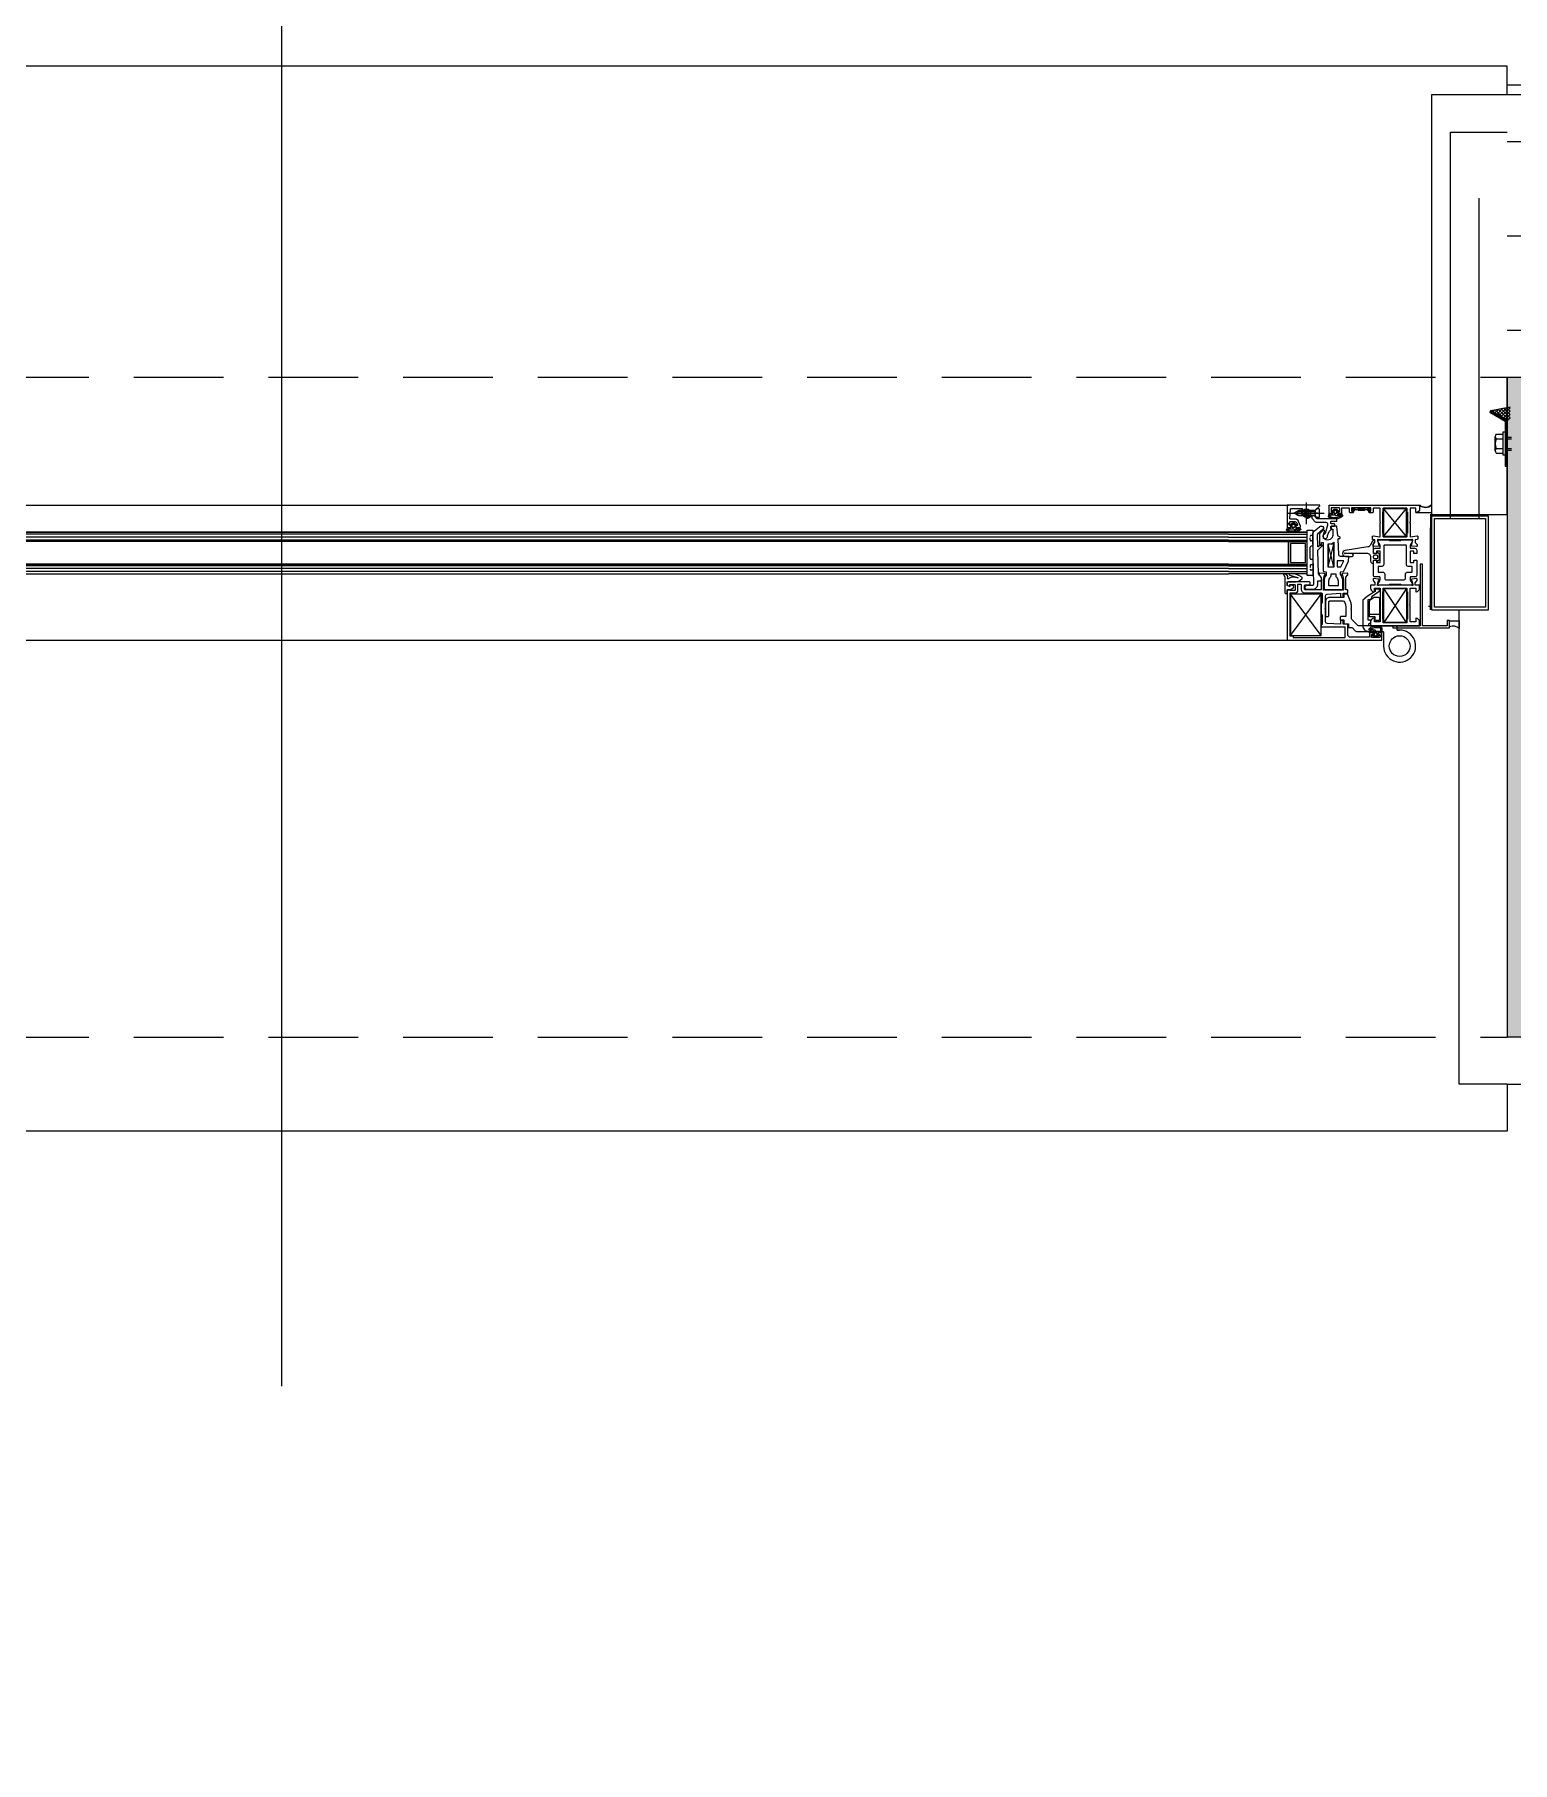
# Model space of a CAD drawing. Header units: inches. Extents: x 21 to 32698, y 13 to 3712.
# Drawn here: x 17933.6 to 18012, y 2508.6 to 2600.3 of the extents above; entities that cross this region are included whole.
import ezdxf

# ---------------------------------------------------------------- set-up
doc = ezdxf.new("R2010")
doc.units = ezdxf.units.IN
doc.header["$MEASUREMENT"] = 0
doc.set_wipeout_variables(frame=1)
for name, pattern in [('ACANSTGB', [0.354331, 0.15748, -0.03937, 0.03937, -0.03937, 0.03937, -0.03937]), ('AM_ISO08W050', [18, 12, -1.5, 3, -1.5]), ('AM_ISO08W050x2', [9, 6, -0.75, 1.5, -0.75]), ('DOT', [6.35, 0, -6.35]), ('HIDDEN', [9.525, 6.35, -3.175]), ('IMPORT-HIDDEN2', [47.625, 31.75, -15.875])]:
    doc.linetypes.add(name, pattern=pattern)
for name, color, linetype, lineweight in [('Z_MİM_-KM-BEAM-RAY', 8, 'DOT', 25), ('Z_MİM_-KM-GLAZ', 8, 'Continuous', 25), ('Z_MİM_-KM-GLAZ-1', 8, 'Continuous', 25), ('Z_MİM_-KM-GLAZ-CURT', 8, 'Continuous', 25), ('Z_MİM_-KM-GLAZ-IDEN', 8, 'Continuous', 25), ('Z_MİM_-KM-IZO-THERMAL', 8, 'Continuous', 25), ('Z_MİM_-KM-IZO-THERMAL-ROCKWOOL', 8, 'BATTING', 25), ('Z_MİM_-KM-PAINT', 8, 'Continuous', 25), ('Z_MİM_-KM-PATTERN-STRC', 8, 'Continuous', 25), ('Z_MİM_-KM-RAY-1', 8, 'IMPORT-HIDDEN2', 25), ('Z_MİM_-KM-STRC-CONCRETE', 8, 'Continuous', 25), ('Z_MİM_-KM-WALL', 8, 'Continuous', 25), ('Z_MİM_-KM-WALL-IZO-TERMAL', 8, 'Continuous', 25), ('Z_MİM_-KM-WALL-PLASTER', 8, 'Continuous', 25), ('Z_MİM_1', 8, 'Continuous', 25), ('Z_MİM_Aksesuar', 8, 'Continuous', 25), ('Z_MİM_aksesuar_k', 8, 'Continuous', 25), ('Z_MİM_AM_4N', 8, 'Continuous', 25), ('Z_MİM_AM_7N', 8, 'AM_ISO08W050', 25), ('Z_MİM_AUDIT_D_040619093244-1', 8, 'Continuous', 25), ('Z_MİM_CELIK', 8, 'Continuous', 25), ('Z_MİM_fitiller_k', 8, 'Continuous', 25), ('Z_MİM_hatch_k', 8, 'Continuous', 25), ('Z_MİM_mennteşe_k', 8, 'Continuous', 25), ('Z_MİM_MYM_MEMBRAN_', 8, 'HIDDEN', 25), ('Z_MİM_PROFIL', 8, 'Continuous', 25), ('Z_MİM_yazı_numara_k', 8, 'Continuous', 25)]:
    doc.layers.add(name, color=color, linetype=linetype, lineweight=lineweight)
doc.layers.add('Z_MİM_-KM-WALL-TERMAL-PATTERN', color=8, linetype='BATTING', lineweight=25, plot=False)
doc.linetypes.add('BATTING', pattern='A,0.00254,-2.54,[134,ltypeshp.shx,S=2.54,R=0,X=-2.54,Y=0],-5.08,[134,ltypeshp.shx,S=2.54,R=180,X=2.54,Y=0],-2.54', length=10.16254)

# ---------------------------------------------------------------- blocks, each defined once
blk = doc.blocks.new('-KM_Kiriş İzi-2K')
at = {"layer": 'Z_MİM_-KM-BEAM-RAY'}
for p, q in [((1980, 1600.001), (2679.999, 1600.001)), ((1980, 1575.001), (2679.999, 1575.001))]:
    blk.add_line(p, q, dxfattribs=at)
blk = doc.blocks.new('-KM_Kolon-2K')
at = {"layer": 'Z_MİM_-KM-PATTERN-STRC'}
blk.add_hatch(color=256, dxfattribs=at).paths.add_polyline_path([(2679.999, 1600.001), (2774.999, 1600.001), (2774.999, 1565.001), (2679.999, 1565.001)], flags=0)
at = {"layer": 'Z_MİM_-KM-STRC-CONCRETE'}
blk.add_lwpolyline([(2679.999, 1600.001), (2774.999, 1600.001), (2774.999, 1565.001), (2679.999, 1565.001)], close=True, dxfattribs=at)
blk = doc.blocks.new('*U278')
blk.add_wipeout([(-15, 16.5), (115, 16.5), (115, -40), (-15, -40)])
at = {"layer": 'Z_MİM_Aksesuar'}
h = blk.add_hatch(dxfattribs=at)
h.set_pattern_fill('ANSI37', color=256, angle=360, style=0)
h.set_pattern_definition([(315, (-221.59067, -29.11996), (-0.088388348, -0.088388348), []), (225, (-221.59067, -29.11996), (-0.088388348, 0.088388348), [])])
h.paths.add_polyline_path([(114.134, -1.77), (115, -2.27), (115.152, -2.27), (115.152, -1.578)])
at = {"layer": 'Z_MİM_PROFIL'}
h = blk.add_hatch(dxfattribs=at)
h.set_pattern_fill('ANSI37', color=256, scale=0.2, angle=180, style=0)
h.set_pattern_definition([(135, (-2571.23092, -9711.436882), (0.01767766953, 0.01767766953), []), (45, (-2571.23092, -9711.436882), (0.01767766953, -0.01767766953), [])])
h.paths.add_polyline_path([(115, -2.27), (114.134, -1.77), (114.084, -1.856), (114.9, -2.328), (114.9, -4.719), (115, -4.719)])
at = {"layer": 'Z_MİM_yazı_numara_k'}
h = blk.add_hatch(dxfattribs=at)
h.set_pattern_fill('LINE', color=256, scale=0.0375, angle=225, style=0)
h.set_pattern_definition([(225, (32.228905, -3.975557), (0.00331456304, -0.00331456304), [])])
edge = h.paths.add_edge_path()
edge.add_arc((107.68, -7.034), 0.0271, 0, 360)
h = blk.add_hatch(dxfattribs=at)
h.set_pattern_fill('LINE', color=256, scale=0.0375, angle=225, style=0)
h.set_pattern_definition([(225, (27.935894, -4.7030263), (0.00331456304, -0.00331456304), [])])
edge = h.paths.add_edge_path()
edge.add_arc((103.387, -7.761), 0.0271, 0, 360)
h = blk.add_hatch(dxfattribs=at)
h.set_pattern_fill('LINE', color=256, scale=0.0375, angle=225, style=0)
h.set_pattern_definition([(225, (30.215724, -6.508092), (0.00331456304, -0.00331456304), [])])
edge = h.paths.add_edge_path()
edge.add_arc((105.667, -9.566), 0.0271, 0, 360)
for p, q in [((103.951, -7.069), (103.691, -7.214)), ((103.951, -7.359), (103.691, -7.214)), ((104.821, -7.069), (103.951, -7.069)), ((104.203, -7.189), (104.203, -7.24)), ((104.203, -7.189), (104.338, -7.189)), ((104.203, -7.24), (104.338, -7.24)), ((104.338, -7.054), (104.389, -7.054)), ((104.338, -7.189), (104.338, -7.054)), ((104.338, -7.374), (104.338, -7.24)), ((104.389, -7.189), (104.389, -7.054)), ((104.389, -7.189), (104.523, -7.189)), ((104.389, -7.24), (104.523, -7.24)), ((104.389, -7.374), (104.389, -7.24)), ((104.523, -7.189), (104.523, -7.24)), ((104.821, -7.069), (104.901, -6.989)), ((104.821, -7.069), (104.821, -7.359)), ((105.021, -6.989), (104.901, -6.989)), ((104.937, -7.214), (105.021, -7.189)), ((104.937, -7.214), (105.021, -7.24)), ((105.021, -6.989), (105.021, -7.439)), ((104.821, -7.359), (103.951, -7.359)), ((104.338, -7.374), (104.389, -7.374)), ((104.821, -7.359), (104.901, -7.439)), ((105.021, -7.439), (104.901, -7.439)), ((104.551, -9.614), (104.551, -9.014)), ((104.701, -8.964), (104.601, -8.964)), ((104.701, -9.664), (104.601, -9.664))]:
    blk.add_line(p, q)
at = {"linetype": 'ACANSTGB', "ltscale": 0.01}
for p, q in [((104.551, -8.629), (104.551, -8.449)), ((104.701, -8.399), (104.601, -8.399)), ((104.701, -8.679), (104.601, -8.679)), ((104.551, -9.999), (104.551, -10.179)), ((104.701, -9.949), (104.601, -9.949)), ((104.701, -10.229), (104.601, -10.229))]:
    blk.add_line(p, q, dxfattribs=at)
for points in [[(107.408, -6.979), (107.458, -6.939), (107.558, -6.939), (107.608, -6.979), (107.758, -6.979), (107.758, -7.079), (107.608, -7.079), (107.558, -7.039), (107.458, -7.039), (107.408, -7.079), (107.108, -7.079), (107.058, -7.039), (106.958, -7.039), (106.908, -7.079), (106.758, -7.079), (106.758, -6.979), (106.908, -6.979), (106.958, -6.939), (107.058, -6.939), (107.108, -6.979)], [(108.428, -7.154), (108.398, -7.154), (108.398, -8.274), (108.428, -8.274), (108.428, -8.474), (109.058, -8.474), (109.688, -8.474), (109.688, -8.274), (109.718, -8.274), (109.718, -7.154), (109.688, -7.154), (109.688, -6.954), (109.058, -6.954), (108.428, -6.954)]]:
    blk.add_lwpolyline(points, close=True)
for points in [[(110.164, -7.179), (110.997, -7.179)], [(104.701, -9.664), (104.701, -10.514), (104.401, -10.514), (104.401, -8.114), (104.701, -8.114), (104.701, -8.964)], [(111.946, -12.929), (112.455, -12.929)], [(111.946, -13.235), (111.946, -12.929)]]:
    blk.add_lwpolyline(points)
for points in [[(110.352, -6.79, -0.198912), (110.358, -6.804), (110.358, -6.986, -0.342804), (110.207, -7.179), (110.997, -7.179), (110.997, -6.777, -0.384351)], [(108.188, -11.034, -0.414214), (108.148, -10.994), (108.148, -10.966, -0.131652), (108.152, -10.951), (108.207, -10.854), (108.242, -10.795, 0.131652), (108.258, -10.735), (108.258, -10.614, 0.414214), (108.238, -10.594), (108.008, -10.594, -0.414214), (107.908, -10.494), (107.908, -9.75, -0.236068), (107.928, -9.714), (108.048, -9.714, -0.414214), (108.068, -9.734), (108.068, -9.834), (108.258, -9.834), (108.258, -9.534), (108.258, -9.234), (108.068, -9.234), (108.068, -9.334, -0.414214), (108.048, -9.354), (107.928, -9.354, -0.414214), (107.908, -9.334), (107.908, -9.174, -0.414214), (108.008, -9.074), (108.238, -9.074, 0.414214), (108.258, -9.054), (108.258, -8.934, 0.131652), (108.242, -8.874), (108.207, -8.814), (108.152, -8.718, -0.131652), (108.148, -8.703), (108.148, -8.674, -0.414214), (108.188, -8.634), (108.728, -8.634), (108.758, -8.664), (109.358, -8.664), (109.388, -8.634), (109.928, -8.634, -0.414214), (109.968, -8.674), (109.968, -8.703, -0.131652), (109.964, -8.718), (109.908, -8.814), (109.874, -8.874, 0.131652), (109.858, -8.934), (109.858, -9.054, 0.414214), (109.878, -9.074), (110.108, -9.074, -0.414214), (110.208, -9.174), (110.208, -9.334, -0.414214), (110.188, -9.354), (110.068, -9.354, -0.414214), (110.048, -9.334), (110.048, -9.234), (109.858, -9.234), (109.858, -9.534), (109.858, -9.834), (110.048, -9.834), (110.048, -9.734, -0.414214), (110.068, -9.714), (110.188, -9.714, -0.236068), (110.208, -9.75), (110.208, -10.494, -0.414214), (110.108, -10.594), (109.878, -10.594, 0.414214), (109.858, -10.614), (109.858, -10.735, 0.131652), (109.874, -10.795), (109.908, -10.854), (109.964, -10.951, -0.131652), (109.968, -10.966), (109.968, -10.994, -0.414214), (109.928, -11.034), (109.388, -11.034), (109.358, -11.004), (108.758, -11.004), (108.728, -11.034)], [(108.408, -10.344, -0.414214), (108.508, -10.444), (108.508, -10.654, 0.414214), (108.608, -10.754), (109.508, -10.754, 0.414214), (109.608, -10.654), (109.608, -10.444, -0.414214), (109.708, -10.344), (109.938, -10.344, 0.414214), (109.958, -10.324), (109.958, -10.054, 0.414214), (109.938, -10.034), (109.758, -10.034, -0.414214), (109.658, -9.934), (109.658, -8.934, 0.414214), (109.638, -8.914), (108.478, -8.914, 0.414214), (108.458, -8.934), (108.458, -9.934, -0.414214), (108.358, -10.034), (108.178, -10.034, 0.414214), (108.158, -10.054), (108.158, -10.324, 0.414214), (108.178, -10.344)]]:
    blk.add_lwpolyline(points, format="xyb", close=True)
blk.add_lwpolyline([(111.946, -12.929), (112.455, -12.929), (112.455, -13.331, 0.291534), (111.946, -13.235, 0.291534)], format="xyb")
blk.add_circle((104.363, -7.214), 0.225)
for centre, radius, start, end in [((110.667, -6.426), 0.482, 229.08382, 313.63903), ((104.601, -9.014), 0.05, 90, 180), ((104.601, -9.614), 0.05, 180, 270), ((112.125, -13.683), 0.482, 46.36097, 111.83185)]:
    blk.add_arc(centre, radius, start, end)
for centre, start, end in [((104.601, -8.449), 90, 180), ((104.601, -8.629), 180, 270), ((104.601, -9.999), 90, 180), ((104.601, -10.179), 180, 270)]:
    blk.add_arc(centre, 0.05, start, end, dxfattribs=at)
at = {"layer": 'Z_MİM_-KM-GLAZ-1'}
for p, q in [((-3.356, -6.784), (103.428, -6.784)), ((-3.428, -13.954), (103.428, -13.954))]:
    blk.add_line(p, q, dxfattribs=at)
at = {"layer": 'Z_MİM_-KM-GLAZ-CURT'}
for points in [[(115, 15), (115, 16.5), (-15, 16.5), (-15, 15)], [(115, -37.5), (115, -40), (-15, -40), (-15, -37.5)]]:
    blk.add_lwpolyline(points, dxfattribs=at)
at = {"layer": 'Z_MİM_-KM-GLAZ-IDEN', "ltscale": 1.5}
blk.add_line((50, -53.522), (50, 53.522), dxfattribs=at)
at = {"layer": 'Z_MİM_-KM-RAY-1', "ltscale": 0.15}
for points in [[(-15, 0), (115, 0)], [(-15, -35), (115, -35)]]:
    blk.add_lwpolyline(points, dxfattribs=at)
at = {"layer": 'Z_MİM_-KM-WALL'}
blk.add_lwpolyline([(115, 0), (115, -35)], dxfattribs=at)
at = {"layer": 'Z_MİM_-KM-WALL-IZO-TERMAL', "ltscale": 1.5}
blk.add_lwpolyline([(112, -7.5), (112, 13), (115, 13)], dxfattribs=at)
at = {"layer": 'Z_MİM_-KM-WALL-PLASTER', "ltscale": 1.5}
for points in [[(111, -7.5), (111, 15), (115, 15)], [(115, -37.5), (112.458, -37.5), (112.458, -12.35)]]:
    blk.add_lwpolyline(points, dxfattribs=at)
at = {"layer": 'Z_MİM_-KM-WALL-TERMAL-PATTERN', "ltscale": 0.13}
blk.add_line((113.5, 9.5), (113.5, -7.5), dxfattribs=at)
at = {"layer": 'Z_MİM_1'}
for p, q in [((110.952, -12.169), (110.823, -12.169)), ((110.352, -12.873), (110.385, -12.851))]:
    blk.add_line(p, q, dxfattribs=at)
at = {"layer": 'Z_MİM_Aksesuar'}
blk.add_line((114.134, -1.77), (115.152, -1.578), dxfattribs=at)
at = {"layer": 'Z_MİM_aksesuar_k'}
for p, q in [((108.448, -8.454), (109.668, -6.974)), ((109.668, -8.454), (108.448, -6.974)), ((109.668, -8.454), (108.448, -6.974)), ((108.448, -8.454), (109.668, -6.974)), ((100.228, -8.224), (-4.401, -8.224)), ((-4.401, -8.224), (100.228, -8.224)), ((100.228, -8.224), (104.401, -8.224)), ((104.401, -8.224), (100.228, -8.224)), ((104.401, -10.424), (104.401, -8.224)), ((100.228, -8.333), (-4.401, -8.333)), ((100.228, -8.491), (-4.401, -8.491)), ((100.228, -8.65), (-4.401, -8.65)), ((100.228, -8.709), (-4.401, -8.709)), ((100.228, -8.724), (-4.401, -8.724)), ((100.228, -8.333), (104.401, -8.333)), ((100.228, -8.491), (104.401, -8.491)), ((100.228, -8.65), (104.401, -8.65)), ((100.228, -8.709), (104.401, -8.709)), ((100.228, -8.724), (104.401, -8.724)), ((103.405, -9.924), (103.405, -8.724)), ((105.808, -10.054), (105.508, -8.854)), ((105.508, -10.054), (105.808, -8.854)), ((100.228, -9.924), (-4.401, -9.924)), ((100.228, -9.94), (-4.401, -9.94)), ((100.228, -9.999), (-4.401, -9.999)), ((100.228, -9.924), (104.401, -9.924)), ((100.228, -9.94), (104.401, -9.94)), ((100.228, -9.999), (104.401, -9.999)), ((100.228, -10.157), (-4.401, -10.157)), ((100.228, -10.316), (-4.401, -10.316)), ((-4.401, -10.424), (100.228, -10.424)), ((100.228, -10.157), (104.401, -10.157)), ((100.228, -10.316), (104.401, -10.316)), ((104.401, -10.424), (100.228, -10.424)), ((105.132, -13.701), (103.502, -11.501)), ((103.502, -13.701), (105.132, -11.501)), ((109.658, -11.214), (108.458, -13.014)), ((109.658, -13.014), (108.458, -11.214))]:
    blk.add_line(p, q, dxfattribs=at)
for points in [[(109.668, -8.454), (108.448, -8.454), (108.448, -6.974), (109.668, -6.974)], [(108.448, -8.454), (109.668, -8.454), (109.668, -6.974), (108.448, -6.974)], [(103.405, -9.924), (104.401, -9.924), (104.401, -8.724), (103.405, -8.724)], [(103.505, -9.824), (104.301, -9.824), (104.301, -8.824), (103.505, -8.824)], [(105.808, -8.854), (105.508, -8.854), (105.508, -10.054), (105.808, -10.054)], [(103.502, -13.701), (105.132, -13.701), (105.132, -11.501), (103.502, -11.501)], [(109.658, -11.214), (109.658, -13.014), (108.458, -13.014), (108.458, -11.214)]]:
    blk.add_lwpolyline(points, close=True, dxfattribs=at)
at = {"layer": 'Z_MİM_AM_4N'}
for p, q in [((103.886, -7.105), (104.821, -7.105)), ((103.886, -7.105), (103.886, -7.323)), ((103.886, -7.323), (104.821, -7.323))]:
    blk.add_line(p, q, dxfattribs=at)
at = {"layer": 'Z_MİM_AM_7N', "linetype": 'AM_ISO08W050x2'}
for p, q in [((103.391, -7.214), (105.291, -7.214)), ((104.938, -7.214), (103.788, -7.214)), ((104.363, -7.789), (104.363, -6.639))]:
    blk.add_line(p, q, dxfattribs=at)
at = {"layer": 'Z_MİM_AUDIT_D_040619093244-1'}
for p, q in [((114.369, -3.9), (114.369, -3.15)), ((114.419, -3.025), (114.769, -3.025)), ((114.419, -3.275), (114.769, -3.275)), ((114.419, -3.775), (114.769, -3.775)), ((114.419, -4.025), (114.769, -4.025))]:
    blk.add_line(p, q, dxfattribs=at)
blk.add_lwpolyline([(115, -2.27), (114.134, -1.77), (114.084, -1.856), (114.9, -2.328), (114.9, -4.719), (115, -4.719)], close=True, dxfattribs=at)
for points in [[(114.869, -2.925), (114.769, -2.925), (114.769, -4.125), (114.869, -4.125)], [(115.015, -3.175), (115.165, -3.175)], [(115.015, -3.275), (115.165, -3.275)], [(115.044, -3.175), (115.194, -3.175)], [(115.044, -3.275), (115.194, -3.275)], [(115.081, -3.175), (115.231, -3.175)], [(115.081, -3.275), (115.231, -3.275)], [(115.015, -3.775), (115.165, -3.775)], [(115.015, -3.875), (115.165, -3.875)], [(115.044, -3.775), (115.194, -3.775)], [(115.044, -3.875), (115.194, -3.875)], [(115.081, -3.775), (115.231, -3.775)], [(115.081, -3.875), (115.231, -3.875)]]:
    blk.add_lwpolyline(points, dxfattribs=at)
for centre, radius, start, end in [((114.55, -3.15), 0.181, 136.39718, 223.60282), ((115.019, -3.525), 0.65, 157.38014, 202.61986), ((114.55, -3.9), 0.181, 136.39718, 223.60282)]:
    blk.add_arc(centre, radius, start, end, dxfattribs=at)
at = {"layer": 'Z_MİM_CELIK', "linetype": 'Continuous'}
blk.add_lwpolyline([(114, -7.35), (114, -12.35), (111, -12.35), (111, -7.35), (114, -7.35)], dxfattribs=at)
blk.add_lwpolyline([(113.85, -7.5), (113.85, -12.2), (111.15, -12.2), (111.15, -7.5)], close=True, dxfattribs=at)
at = {"layer": 'Z_MİM_fitiller_k'}
for points in [[(105.763, -7.217), (105.763, -7.127), (105.723, -7.127, -0.715976), (105.711, -7.091), (105.827, -7.001, -0.165518), (105.839, -6.997), (105.936, -6.997, -0.165518), (105.948, -7.001), (106.065, -7.091, -0.715976), (106.053, -7.127), (106.013, -7.127), (106.013, -7.217, 0.414214), (106.033, -7.237), (106.213, -7.237, -0.414214), (106.233, -7.257, -0.414214), (106.183, -7.307), (106.007, -7.303, 0.117448), (105.991, -7.307, 0.400605), (106.01, -7.315, 0.053856), (106.039, -7.314, -0.000634), (106.04, -7.314), (106.236, -7.304, -0.770223), (106.262, -7.366), (106.183, -7.449), (105.961, -7.523), (105.668, -7.521), (105.544, -7.418, -0.218314), (105.526, -7.38), (105.563, -7.257, -0.414214), (105.583, -7.237), (105.743, -7.237, 0.414214)], [(106.188, -7.358), (106.143, -7.384), (105.949, -7.453), (105.713, -7.451, -0.177462), (105.681, -7.439), (105.664, -7.425, 0.076022), (105.596, -7.386, -0.346278), (105.585, -7.362, 0.000523), (105.585, -7.362, 0.025659), (105.596, -7.351), (105.633, -7.307), (105.813, -7.307, 0.196262), (105.848, -7.293, -0.664495), (105.882, -7.307), (105.882, -7.328, 0.376032), (105.929, -7.335), (106.15, -7.345, 0.219372), (106.171, -7.339, -1.523096)], [(105.861, -7.066, -0.292354), (105.915, -7.066), (105.944, -7.084, -0.255859), (105.953, -7.101), (105.953, -7.217, -0.414214), (105.933, -7.237), (105.843, -7.237, -0.414214), (105.823, -7.217), (105.823, -7.101, -0.255859), (105.832, -7.084)], [(103.541, -7.954), (103.541, -7.864), (103.501, -7.864, -0.715976), (103.489, -7.828), (103.606, -7.739, -0.165518), (103.618, -7.734), (103.715, -7.734, -0.165518), (103.727, -7.739), (103.843, -7.828, -0.715976), (103.831, -7.864), (103.791, -7.864), (103.791, -7.954, 0.414214), (103.811, -7.974), (103.991, -7.974, -0.414214), (104.011, -7.994, -0.423058), (103.961, -8.044), (103.8, -8.044, -0.196262), (103.781, -8.041, 0.661044), (103.789, -8.055, -0.148078), (103.818, -8.052, -0.000634), (103.818, -8.052), (104.014, -8.041, -0.770223), (104.041, -8.103), (103.948, -8.159), (103.726, -8.232), (103.434, -8.23), (103.309, -8.128, -0.218314), (103.292, -8.09), (103.341, -7.994, -0.414214), (103.361, -7.974), (103.521, -7.974, 0.414214)], [(103.966, -8.093), (103.915, -8.101), (103.715, -8.162), (103.478, -8.16, -0.177462), (103.446, -8.148), (103.43, -8.134, 0.203511), (103.363, -8.103, -0.732657), (103.357, -8.095, -0.410363), (103.364, -8.09, -0.416483), (103.372, -8.087), (103.411, -8.044), (103.592, -8.044, 0.196262), (103.627, -8.03, -0.664495), (103.661, -8.044), (103.669, -8.058, 0.219093), (103.743, -8.078), (103.906, -8.076, 0.13878), (103.965, -8.071, -1.356329)], [(103.639, -7.803, -0.292354), (103.693, -7.803), (103.722, -7.822, -0.255859), (103.731, -7.839), (103.731, -7.954, -0.414214), (103.711, -7.974), (103.621, -7.974, -0.414214), (103.601, -7.954), (103.601, -7.839, -0.255859), (103.61, -7.822)], [(106.779, -9.377), (106.589, -9.357), (106.414, -9.375, -1.05449), (106.408, -9.316), (106.589, -9.334, 0.026186), (106.61, -9.336), (107.558, -9.336, -0.414214), (107.758, -9.536), (107.758, -9.765, 0.414214), (107.858, -9.865), (107.888, -9.865, 0.414214), (107.908, -9.845), (107.908, -9.735, -0.414214), (107.928, -9.715), (108.088, -9.715), (108.088, -9.766, 0.612814), (108.119, -9.783), (108.203, -9.712, 0.219402), (108.238, -9.636), (108.238, -9.433, 0.219402), (108.203, -9.357), (108.119, -9.286, 0.612814), (108.088, -9.302), (108.088, -9.353), (107.928, -9.353, -0.414214), (107.908, -9.333), (107.908, -8.858, -0.175452), (107.931, -8.794), (107.973, -8.743, 0.175452), (107.978, -8.73), (107.978, -8.656, 0.414214), (107.958, -8.636), (107.943, -8.636, 0.293333), (107.852, -8.694), (107.761, -8.893, -0.252372), (107.609, -9.007), (106.407, -9.192, 0.938467), (106.432, -9.504), (106.779, -9.504, 1)], [(108.14, -9.512), (108.14, -9.512, 0.414213), (108.075, -9.447), (107.963, -9.447, 0.414214), (107.898, -9.512), (107.898, -9.556, 0.414213), (107.963, -9.621), (108.075, -9.621, 0.414214), (108.14, -9.556)], [(103.208, -11.414, 0.414214), (103.268, -11.474), (103.308, -11.474, 0.414214), (103.328, -11.454), (103.328, -11.274), (103.482, -11.274, 0.131652), (103.492, -11.272), (103.655, -11.178, 0.604052), (103.65, -11.072), (103.527, -11.013, 0.442426), (103.499, -11.024), (103.477, -11.087, -0.440011), (103.449, -11.098), (103.339, -11.047, -0.291473), (103.328, -11.029), (103.328, -10.874, -0.414214), (103.348, -10.854), (103.774, -10.854, 0.046127), (103.793, -10.853, 0.130851), (104.113, -10.7, 0.464272), (104.113, -10.608), (103.979, -10.532, 0.11389), (103.678, -10.44), (103.481, -10.426, 0.916331), (103.469, -10.505), (103.885, -10.629, -2.027799), (103.881, -10.649), (103.674, -10.612, 0.109518), (103.588, -10.616), (103.496, -10.64, 0.136845), (103.404, -10.695, -0.776158), (103.353, -10.667, 0.177279), (103.341, -10.53), (103.201, -10.427, 0.088217), (103.195, -10.424), (103.184, -10.424, 0.033998), (103.182, -10.425), (103.144, -10.442, 0.452425), (103.135, -10.47), (103.208, -10.59)], [(108.154, -13.574), (108.154, -13.665), (108.194, -13.665, -0.715976), (108.206, -13.701), (108.09, -13.79, -0.165518), (108.077, -13.794), (107.981, -13.794, -0.165518), (107.968, -13.79), (107.852, -13.701, -0.715976), (107.864, -13.665), (107.904, -13.665), (107.904, -13.574, 0.414214), (107.884, -13.554), (107.704, -13.554, -0.414214), (107.684, -13.534, -0.414214), (107.734, -13.484), (107.895, -13.484, -0.196262), (107.93, -13.499, 1.871962), (107.936, -13.466, -0.148078), (107.908, -13.469, -0.000634), (107.907, -13.469), (107.712, -13.432, -0.594487), (107.685, -13.349), (107.764, -13.265), (107.956, -13.199), (108.248, -13.201), (108.337, -13.277, -0.218314), (108.354, -13.315), (108.354, -13.534, -0.414214), (108.334, -13.554), (108.174, -13.554, 0.414214)], [(107.751, -13.352), (107.803, -13.326), (107.968, -13.269), (108.204, -13.271, -0.177462), (108.236, -13.283), (108.253, -13.297, 0.175046), (108.284, -13.309, -0.629806), (108.295, -13.334, 0.000523), (108.296, -13.334, 0.175045), (108.284, -13.366), (108.284, -13.484), (108.103, -13.484, 0.196262), (108.068, -13.499, -0.664495), (108.034, -13.484), (108.034, -13.463, 0.360529), (107.994, -13.414), (107.795, -13.377, 0.267949), (107.776, -13.383, -1.211391)], [(108.056, -13.725, -0.292354), (108.002, -13.725), (107.973, -13.707, -0.255859), (107.964, -13.69), (107.964, -13.574, -0.414214), (107.984, -13.554), (108.074, -13.554, -0.414214), (108.094, -13.574), (108.094, -13.69, -0.255859), (108.085, -13.707)]]:
    blk.add_lwpolyline(points, format="xyb", close=True, dxfattribs=at)
at = {"layer": 'Z_MİM_hatch_k'}
blk.add_lwpolyline([(104.948, -10.974, -0.419335), (104.658, -11.269), (104.398, -11.269, -1), (104.398, -11.029), (104.688, -11.029, 0.419335), (104.738, -10.979), (104.712, -9.499, -0.198912), (104.718, -9.485), (104.733, -9.469), (104.717, -9.454, -0.198912), (104.711, -9.44), (104.692, -8.351, -0.226277), (104.785, -8.148), (105.041, -7.933, -0.176327), (105.105, -7.909), (105.167, -7.909, -0.700208), (105.232, -8.086), (104.939, -8.332, 0.226277), (104.932, -8.347), (104.943, -8.974, 0.661886), (104.977, -8.988), (105.078, -8.887, -1), (105.163, -8.972), (104.953, -9.182, 0.203452), (104.947, -9.197), (104.968, -10.421, 0.170958), (104.973, -10.434), (105.116, -10.605, -0.175452), (105.128, -10.637), (105.128, -10.769, -0.414214), (105.078, -10.819), (104.968, -10.819, 0.414214), (104.948, -10.839), (104.948, -10.989)], format="xyb", dxfattribs=at)
for points in [[(105.389, -10.324, -0.388879), (105.408, -10.344), (105.408, -10.482, -0.175046), (105.403, -10.495, 0.175046), (105.288, -10.814), (105.288, -11.184, 0.414214), (105.388, -11.284), (106.188, -11.284, 0.414214), (106.288, -11.184), (106.288, -10.814, 0.175046), (106.172, -10.495, -0.175046), (106.168, -10.482), (106.168, -10.344, -0.388879), (106.186, -10.324), (106.303, -10.314, 0.267949), (106.344, -10.286), (106.59, -9.758), (106.606, -9.526, 0.434812), (106.586, -9.504), (106.168, -9.504, -0.414214), (106.068, -9.404), (106.039, -8.587, -0.450467), (106.059, -8.564), (106.089, -8.564, 0.791418), (106.112, -8.47), (106.029, -8.428, -0.251345), (106.018, -8.413), (105.958, -7.922, 0.378866), (105.938, -7.904), (105.708, -7.904, 0.414214), (105.658, -7.954), (105.658, -8.004, 0.414214), (105.708, -8.054), (105.728, -8.054, -0.414214), (105.748, -8.074), (105.748, -8.407, -0.052578), (105.745, -8.428, -0.641753), (105.268, -8.535, -0.163753), (105.248, -8.474), (105.248, -8.436, -0.07045), (105.25, -8.422), (105.319, -8.181, 0.810647), (105.216, -8.126), (105.071, -8.298, 0.176327), (105.048, -8.362), (105.048, -8.832, 0.198912), (105.062, -8.867), (105.114, -8.919, 0.668179), (105.148, -8.904), (105.148, -8.764), (105.248, -8.764), (105.248, -10.266, 0.388879), (105.293, -10.316)], [(105.645, -8.854), (105.488, -8.854), (105.488, -10.054), (105.828, -10.054), (105.828, -8.746, -0.105295)], [(103.328, -11.294), (103.328, -13.854, 0.414214), (103.428, -13.954), (108.338, -13.954, 0.414214), (108.358, -13.934), (108.358, -13.554), (108.221, -13.554, 0.312902), (108.174, -13.587), (108.159, -13.627, 0.523343), (108.178, -13.654), (108.238, -13.654, -0.414214), (108.258, -13.674), (108.258, -13.764, -0.414214), (108.208, -13.814), (107.848, -13.814, -0.414214), (107.798, -13.764), (107.798, -13.674, -0.414214), (107.818, -13.654), (107.878, -13.654, 0.523343), (107.896, -13.627), (107.881, -13.587, 0.312902), (107.834, -13.554), (107.698, -13.554), (107.698, -13.774, -0.414214), (107.678, -13.794), (106.664, -13.794, -0.200592), (106.635, -13.782), (106.548, -13.694), (106.548, -13.124, 0.414214), (106.528, -13.104), (106.308, -13.104), (106.308, -12.904), (106.158, -12.904), (106.158, -13.104), (105.451, -13.06, -0.396047), (105.358, -12.96), (105.358, -12.314), (105.328, -12.284), (105.358, -12.254), (105.358, -11.608, -0.396047), (105.451, -11.509), (106.158, -11.464), (106.158, -11.664), (106.308, -11.664), (106.308, -11.464), (106.528, -11.464, 0.414214), (106.548, -11.444), (106.548, -11.304, 0.414214), (106.528, -11.284), (106.448, -11.284), (106.448, -10.614), (106.541, -10.503, 0.175452), (106.548, -10.484), (106.548, -10.424, 0.440011), (106.515, -10.395), (106.275, -10.416, 0.176327), (106.262, -10.421), (106.223, -10.46, 0.573146), (106.232, -10.494), (106.261, -10.501), (106.318, -10.714), (106.318, -11.274, -0.843039), (106.259, -11.284), (105.316, -11.284, -0.843039), (105.258, -11.274), (105.258, -10.714), (105.315, -10.501), (105.343, -10.494, 0.573146), (105.352, -10.46), (105.313, -10.421, 0.176327), (105.301, -10.416), (105.06, -10.395, 0.440011), (105.028, -10.424), (105.028, -10.484, 0.175452), (105.035, -10.503), (105.128, -10.614), (105.128, -11.284), (104.298, -11.284, -0.414214), (104.248, -11.234), (104.248, -11.064, -0.414214), (104.298, -11.014), (104.498, -11.014, 0.414214), (104.548, -10.964), (104.548, -10.904, 0.414214), (104.498, -10.854), (103.428, -10.854, 0.414214), (103.328, -10.954), (103.328, -11.007, 0.267949), (103.338, -11.024), (103.438, -11.082, 0.57735), (103.468, -11.064), (103.468, -10.994), (103.728, -10.994, -0.414214), (103.748, -11.014), (103.748, -11.304, -0.414214), (103.728, -11.324), (103.468, -11.324), (103.468, -11.294, 0.414214), (103.448, -11.274), (103.348, -11.274, 0.414214)], [(103.888, -11.304, -0.414214), (103.728, -11.464), (103.468, -11.464), (103.468, -13.714), (103.648, -13.714), (103.648, -13.814), (106.408, -13.814), (106.408, -13.254), (105.208, -13.254), (105.158, -13.254), (105.158, -13.104), (105.208, -13.104), (105.208, -12.624), (105.158, -12.584), (105.158, -11.984), (105.208, -11.944), (105.208, -11.514, 0.414214), (105.158, -11.464), (104.298, -11.464, -0.414214), (104.088, -11.254), (104.088, -11.014, 0.414214), (104.068, -10.994), (103.888, -10.994)], [(105.208, -11.514, 0.414214), (105.158, -11.464), (104.298, -11.464, -0.414214), (104.088, -11.254), (104.088, -11.014, 0.414214), (104.068, -10.994), (103.888, -10.994), (103.888, -11.304, -0.414214), (103.728, -11.464), (103.468, -11.464), (103.468, -13.714), (103.648, -13.714), (103.648, -13.814), (106.408, -13.814), (106.408, -13.254), (105.208, -13.254), (105.158, -13.254), (105.158, -13.104), (105.208, -13.104), (105.208, -12.624), (105.158, -12.584), (105.158, -11.984), (105.208, -11.944)], [(103.888, -11.304, -0.414214), (103.728, -11.464), (103.468, -11.464), (103.468, -13.714), (103.648, -13.714), (103.648, -13.814), (106.408, -13.814), (106.408, -13.254), (105.208, -13.254), (105.158, -13.254), (105.158, -13.104), (105.208, -13.104), (105.208, -12.624), (105.158, -12.584), (105.158, -11.984), (105.208, -11.944), (105.208, -11.514, 0.414214), (105.158, -11.464), (104.298, -11.464, -0.414214), (104.088, -11.254), (104.088, -11.014, 0.414214), (104.068, -10.994), (103.888, -10.994)], [(105.648, -10.454), (105.648, -10.546, -0.213422), (105.614, -10.621, 0.213422), (105.528, -10.814), (105.528, -11.044), (106.048, -11.044), (106.048, -10.814, 0.213422), (105.961, -10.621, -0.213422), (105.928, -10.546), (105.928, -10.454)]]:
    blk.add_lwpolyline(points, format="xyb", close=True, dxfattribs=at)
blk.add_lwpolyline([(106.331, -9.744), (105.978, -9.744), (105.978, -10.054), (106.187, -10.054)], close=True, dxfattribs=at)
at = {"layer": 'Z_MİM_mennteşe_k'}
blk.add_line((107.704, -12.566), (108.234, -12.566), dxfattribs=at)
for points in [[(106.738, -12.312), (106.708, -12.282), (106.738, -12.252), (106.738, -12.092, 0.087198), (106.72, -11.99), (106.558, -11.543, 0.339454), (106.509, -11.506), (106.388, -11.506, 0.414214), (106.338, -11.556), (106.338, -11.669, -0.414214), (106.318, -11.689), (105.588, -11.689, 0.414214), (105.358, -11.919), (105.358, -12.646, 0.414214), (105.408, -12.696), (105.488, -12.696, 0.414214), (105.538, -12.646), (105.538, -11.919, -0.414214), (105.588, -11.869), (106.283, -11.869, -0.315616), (106.377, -11.935), (106.42, -12.052, -0.087198), (106.438, -12.155), (106.438, -12.699), (106.188, -12.699, 0.414214), (106.138, -12.749), (106.138, -12.829, 0.414214), (106.188, -12.879), (106.338, -12.879), (106.338, -13.036, 0.414214), (106.388, -13.086), (106.578, -13.086), (106.578, -13.236, 0.414214), (106.628, -13.286), (106.754, -13.286, -0.198912), (106.789, -13.3), (106.945, -13.456, 0.198912), (107.016, -13.486), (108.398, -13.486, -0.414214), (108.448, -13.536), (108.448, -14.264, 2.414214), (109.298, -13.414), (109.171, -13.414), (109.171, -13.296, 0.414214), (109.071, -13.196), (107.15, -13.196, -0.198912), (107.079, -13.166), (106.767, -12.854, -0.198912), (106.738, -12.783)], [(109.171, -13.414), (109.298, -13.414), (109.171, -13.414), (109.171, -13.286, 0.414214), (109.071, -13.186), (107.694, -13.186, -0.414214), (107.664, -13.156), (107.664, -13.086, -0.414214), (107.694, -13.056), (107.764, -13.056), (107.764, -12.896), (107.624, -12.896), (107.624, -11.796), (107.695, -11.796, 0.155219), (107.741, -11.781), (107.794, -11.743, 0.243349), (107.828, -11.678), (107.828, -11.652, -0.24262), (107.849, -11.611), (108.211, -11.353, 0.212984), (108.231, -11.318), (108.231, -11.317, 0.414214), (108.151, -11.237), (107.999, -11.237), (107.999, -11.337, -0.26051), (107.972, -11.384), (107.581, -11.625), (107.344, -11.826), (107.344, -13.186, 0.414214), (107.644, -13.486), (108.398, -13.486, -0.414214), (108.448, -13.536), (108.448, -14.264, 2.414214), (109.298, -13.414)], [(108.234, -12.857, -0.414214), (108.184, -12.907), (108.051, -12.907, -0.414214), (108.001, -12.857), (108.001, -12.716), (107.704, -12.716), (107.704, -11.895, -0.233693), (107.743, -11.815), (107.891, -11.703, -0.164588), (108.012, -11.662), (108.124, -11.662, -0.414214), (108.234, -11.772)]]:
    blk.add_lwpolyline(points, format="xyb", close=True, dxfattribs=at)
blk.add_circle((109.298, -14.264), 0.55, dxfattribs=at)
blk.add_circle((109.298, -14.264), 0.55, dxfattribs=at)
blk.add_circle((109.298, -14.264), 0.55, dxfattribs=at)
at = {"layer": 'Z_MİM_MYM_MEMBRAN_', "ltscale": 20, "const_width": 0.08}
blk.add_lwpolyline([(110.923, -12.35), (110.942, -7.297), (110.942, -7.297), (115, -7.297), (115, 0), (115, 0)], dxfattribs=at)
at = {"layer": 'Z_MİM_PROFIL'}
blk.add_lwpolyline([(105.656, -7.654, -0.414243), (105.676, -7.634), (105.951, -7.634, 0.414214), (105.971, -7.614), (105.971, -7.534, 0.414214), (105.951, -7.514), (104.943, -7.514, -0.198912), (104.921, -7.506), (104.83, -7.414, -0.198912), (104.821, -7.393), (104.821, -7.236), (104.8, -7.214), (104.821, -7.193), (104.821, -7.055), (105.057, -6.819, 0.668179), (105.043, -6.784), (103.356, -6.784, 0.414214), (103.336, -6.804), (103.336, -7.974), (103.473, -7.974, 0.312902), (103.52, -7.942), (103.535, -7.901, 0.523343), (103.516, -7.874), (103.477, -7.874, -0.429634), (103.457, -7.853), (103.465, -7.683, -0.39896), (103.485, -7.664), (103.747, -7.664, -0.315299), (103.841, -7.73), (103.883, -7.848, -0.520567), (103.865, -7.874), (103.816, -7.874, 0.523343), (103.797, -7.901), (103.812, -7.942, 0.312902), (103.859, -7.974), (103.986, -7.974, 0.520567), (104.033, -7.907), (103.941, -7.656, 0.315299), (103.754, -7.524), (103.495, -7.524, -0.429634), (103.475, -7.503), (103.501, -7.012, -0.39896), (103.551, -6.964), (104.094, -6.964, -0.616747), (104.135, -7.044, 0.084286), (104.091, -7.129, 0.076003), (104.089, -7.144), (104.089, -7.194, 0.435803), (104.189, -7.302), (104.21, -7.302, 0.504927), (104.249, -7.25, -2.811597), (104.375, -7.334, 0.341999), (104.339, -7.367), (104.335, -7.39, 0.544205), (104.435, -7.48, 0.148354), (104.571, -7.395, -0.693564), (104.641, -7.421), (104.641, -7.438, 0.198912), (104.67, -7.509), (104.826, -7.665, 0.198942), (104.897, -7.694), (105.376, -7.694, -0.414217), (105.476, -7.794), (105.476, -7.817, -0.069924), (105.472, -7.844), (105.344, -8.292, -0.253074), (105.317, -8.32, 2.106031), (105.472, -8.423, -0.125416), (105.475, -8.403), (105.566, -8.19), (105.672, -8.083, 0.414214), (105.672, -8.055), (105.662, -8.045, -0.198912), (105.656, -8.031), (105.656, -7.904), (105.836, -7.904, 0.41418), (105.856, -7.884), (105.856, -7.804, 0.414214), (105.836, -7.784), (105.676, -7.784, -0.414214), (105.656, -7.764), (105.656, -7.653)], format="xyb", dxfattribs=at)
for points in [[(110.158, -6.954), (109.858, -6.954), (109.858, -7.684), (109.828, -7.714), (109.858, -7.744), (109.858, -8.45, 0.461006), (109.881, -8.469), (110.211, -8.417, -0.461006), (110.258, -8.457), (110.258, -8.578, -0.368919), (110.224, -8.618), (110.128, -8.633), (110.128, -8.764), (110.221, -8.876, -0.175452), (110.228, -8.895), (110.228, -8.954, -0.440011), (110.195, -8.984), (109.955, -8.963, -0.176327), (109.942, -8.957), (109.903, -8.918, -0.573146), (109.912, -8.885), (109.941, -8.878), (109.998, -8.664), (109.998, -8.644, 0.843039), (109.939, -8.634), (109.058, -8.634), (108.176, -8.634, 0.843039), (108.118, -8.644), (108.118, -8.664), (108.175, -8.878), (108.203, -8.885, -0.573146), (108.212, -8.918), (108.173, -8.957, -0.176327), (108.161, -8.963), (107.92, -8.984, -0.440011), (107.888, -8.954), (107.888, -8.895, -0.175452), (107.895, -8.876), (107.988, -8.764), (107.988, -8.633), (107.891, -8.618, -0.368919), (107.858, -8.578), (107.858, -8.457, -0.461006), (107.904, -8.417), (108.235, -8.469, 0.461006), (108.258, -8.45), (108.258, -7.744), (108.288, -7.714), (108.258, -7.684), (108.258, -6.954), (107.898, -6.954), (107.898, -7.144, -0.414214), (107.838, -7.204), (107.718, -7.204, -0.414214), (107.658, -7.144), (107.658, -7.104), (107.778, -7.104), (107.778, -6.934), (106.738, -6.934), (106.738, -7.104), (106.858, -7.104), (106.858, -7.144, -0.414214), (106.798, -7.204), (106.698, -7.204, -0.414214), (106.638, -7.144), (106.638, -6.944), (106.238, -6.944, 0.414214), (106.218, -6.964), (106.218, -7.234), (106.081, -7.234, -0.312902), (106.034, -7.202), (106.019, -7.161, -0.523343), (106.038, -7.134), (106.098, -7.134, 0.414214), (106.118, -7.114), (106.118, -6.974, 0.414214), (106.068, -6.924), (105.708, -6.924, 0.414214), (105.658, -6.974), (105.658, -7.114, 0.414214), (105.678, -7.134), (105.738, -7.134, -0.523343), (105.756, -7.161), (105.741, -7.202, -0.312902), (105.694, -7.234), (105.558, -7.234), (105.558, -6.804, -0.414214), (105.578, -6.784), (110.338, -6.784, -0.414214), (110.358, -6.804), (110.358, -6.986, -0.381966), (110.18, -7.184, -0.447214), (110.158, -7.164)], [(110.358, -12.983, 0.381966), (110.18, -12.785, 0.447214), (110.158, -12.804), (110.158, -12.984), (109.858, -12.984), (109.858, -12.114), (109.828, -12.084), (109.858, -12.054), (109.858, -11.184), (110.158, -11.184), (110.158, -11.364, 0.447214), (110.18, -11.384, 0.381966), (110.358, -11.186), (110.358, -11.034), (110.128, -11.034), (110.128, -10.904), (110.221, -10.793, 0.175452), (110.228, -10.774), (110.228, -10.714, 0.440011), (110.195, -10.685), (109.955, -10.706, 0.176327), (109.942, -10.711), (109.903, -10.75, 0.573146), (109.912, -10.784), (109.941, -10.791), (109.998, -11.004), (109.998, -11.024, -0.843039), (109.939, -11.034), (109.058, -11.034), (108.176, -11.034, -0.843039), (108.118, -11.024), (108.118, -11.004), (108.175, -10.791), (108.203, -10.784, 0.573146), (108.212, -10.75), (108.173, -10.711, 0.176327), (108.161, -10.706), (107.92, -10.685, 0.440011), (107.888, -10.714), (107.888, -10.774, 0.175452), (107.895, -10.793), (107.988, -10.904), (107.988, -11.034), (107.758, -11.034), (107.758, -11.186, 0.381966), (107.935, -11.384, 0.447214), (107.958, -11.364), (107.958, -11.184), (108.258, -11.184), (108.258, -12.054), (108.288, -12.084), (108.258, -12.114), (108.258, -12.984), (107.958, -12.984), (107.958, -12.804, 0.447214), (107.935, -12.785, 0.381966), (107.758, -12.983), (107.758, -13.164, 0.414214), (107.778, -13.184), (109.058, -13.184), (110.338, -13.184, 0.414214), (110.358, -13.164)]]:
    blk.add_lwpolyline(points, format="xyb", close=True, dxfattribs=at)
for points in [[(109.688, -8.474), (109.058, -8.474), (108.428, -8.474), (108.428, -8.274), (108.398, -8.274), (108.398, -7.154), (108.428, -7.154), (108.428, -6.954), (109.058, -6.954), (109.688, -6.954), (109.688, -7.154), (109.718, -7.154), (109.718, -8.274), (109.688, -8.274)], [(108.428, -8.474), (109.058, -8.474), (109.688, -8.474), (109.688, -8.274), (109.718, -8.274), (109.718, -7.154), (109.688, -7.154), (109.688, -6.954), (109.058, -6.954), (108.428, -6.954), (108.428, -7.154), (108.398, -7.154), (108.398, -8.274), (108.428, -8.274)], [(108.944, -13.184), (108.944, -13.304), (111.944, -13.304), (111.944, -12.904), (111.824, -12.904), (111.824, -13.184), (110.504, -13.184), (110.504, -9.923), (110.384, -9.923), (110.384, -13.184)], [(109.688, -11.394), (109.718, -11.394), (109.718, -12.834), (109.688, -12.834), (109.688, -13.034), (109.058, -13.034), (108.428, -13.034), (108.428, -12.834), (108.398, -12.834), (108.398, -11.394), (108.428, -11.394), (108.428, -11.194), (109.058, -11.194), (109.688, -11.194)]]:
    blk.add_lwpolyline(points, close=True, dxfattribs=at)
at = {"layer": 'Z_MİM_yazı_numara_k'}
for centre in [(107.68, -7.034), (103.387, -7.761), (105.667, -9.566)]:
    blk.add_circle(centre, 0.0271, dxfattribs=at)

msp = doc.modelspace()

# ---------------------------------------------------------------- linework, layer by layer
at = {"layer": 'Z_MİM_-KM-IZO-THERMAL'}
msp.add_lwpolyline([(18844.214, 969.583), (17329.214, 969.583), (17329.214, 999.583), (16654.213, 999.583), (16654.213, 969.583), (15319.214, 969.583), (15319.214, 1624.583), (15029.214, 1624.583), (15029.215, 2594.584), (18844.214, 2594.584)], close=True, dxfattribs=at)
at = {"layer": 'Z_MİM_-KM-IZO-THERMAL-ROCKWOOL', "ltscale": 0.45}
msp.add_lwpolyline([(18839.214, 974.583), (17334.214, 974.583), (17334.214, 1004.583), (16649.213, 1004.583), (16649.213, 974.583), (15324.214, 974.583), (15324.214, 1629.583), (15034.214, 1629.583), (15034.215, 2589.584), (18839.214, 2589.584)], close=True, dxfattribs=at)
at = {"layer": 'Z_MİM_-KM-PAINT'}
msp.add_lwpolyline([(18847.214, 966.583), (17326.214, 966.583), (17326.214, 996.583), (16657.213, 996.583), (16657.213, 966.583), (15316.214, 966.583), (15316.214, 1621.583), (15026.214, 1621.583), (15026.215, 2597.584), (18847.214, 2597.584)], close=True, dxfattribs=at)
at = {"layer": 'Z_MİM_-KM-WALL'}
msp.add_line((18011.713, 2547.084), (17856.714, 2547.084), dxfattribs=at)
msp.add_lwpolyline([(18831.714, 982.083), (17341.714, 982.083), (17341.714, 1012.083), (16641.713, 1012.083), (16641.713, 982.083), (15331.714, 982.083), (15331.714, 1637.083), (15041.714, 1637.083), (15041.715, 2582.084), (18831.714, 2582.084)], close=True, dxfattribs=at)
at = {"layer": 'Z_MİM_-KM-WALL-PLASTER'}
for points in [[(18846.714, 967.083), (17326.714, 967.083), (17326.714, 997.083), (16656.713, 997.083), (16656.713, 967.083), (15316.714, 967.083), (15316.714, 1622.083), (15026.714, 1622.083), (15026.715, 2597.084), (18846.714, 2597.084)], [(18834.214, 979.583), (17339.214, 979.583), (17339.214, 1009.583), (16644.213, 1009.583), (16644.213, 979.583), (15329.214, 979.583), (15329.214, 1634.583), (15039.214, 1634.583), (15039.215, 2584.584), (18834.214, 2584.584)]]:
    msp.add_lwpolyline(points, close=True, dxfattribs=at)
msp.add_lwpolyline([(17284.214, 2582.084), (17284.214, 2089.583), (17339.214, 2089.583), (17339.214, 1859.583), (17874.214, 1859.583), (17874.214, 2544.584), (18019.213, 2544.584), (18019.213, 1859.583), (18831.714, 1859.583)], dxfattribs=at)

# ---------------------------------------------------------------- block references
at = {"layer": 'Z_MİM_-KM-BEAM-RAY'}
msp.add_blockref('-KM_Kiriş İzi-2K', (15331.714, 982.083), dxfattribs=at)
at = {"layer": 'Z_MİM_-KM-STRC-CONCRETE'}
msp.add_blockref('-KM_Kolon-2K', (15331.714, 982.083), dxfattribs=at)

# ---------------------------------------------------------------- next in the draw order: block references
at = {"layer": 'Z_MİM_-KM-GLAZ', "ltscale": 1.5}
msp.add_blockref('*U278', (17896.713, 2582.084), dxfattribs=at)

doc.saveas('drawing.dxf')
